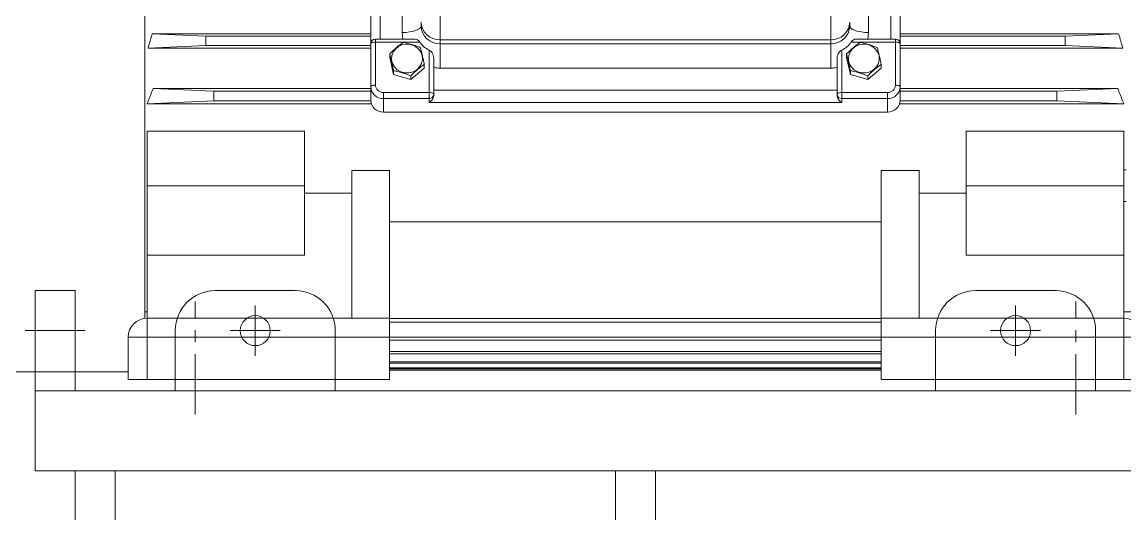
# Model space of a CAD drawing. Header units: millimetres. Extents: x -1229 to 6348, y -522 to 5252.
# Drawn here: x 616.6 to 966.6, y 1234.9 to 1390.9 of the extents above; entities that cross this region are included whole.
import ezdxf

# ---------------------------------------------------------------- set-up
doc = ezdxf.new("R2010")
doc.units = ezdxf.units.MM
doc.header["$LTSCALE"] = 25.4
doc.linetypes.add('CENTER', pattern=[2, 1.25, -0.25, 0.25, -0.25])
doc.linetypes.add('CENTERX2', pattern=[0.8, 0.5, -0.1, 0.1, -0.1])
doc.layers.add('Centerline', color=5, linetype='CENTERX2', lineweight=5)
doc.layers.add('CL', color=1, linetype='CENTER', lineweight=5)

# ---------------------------------------------------------------- blocks, each defined once
blk = doc.blocks.new('MC6-284_286TS FRONT VIEW')
at = {"linetype": 'Continuous', "lineweight": 5}
for p, q in [((-190.5, 31.75), (-190.5, 0)), ((-190.5, 31.75), (-177.8, 31.75)), ((-177.8, 31.75), (-177.8, 0)), ((-107.95, 31.75), (-133.35, 31.75)), ((107.95, 31.75), (133.35, 31.75)), ((-146.05, 19.05), (-146.05, 0)), ((-95.25, 0), (-95.25, 19.05)), ((95.25, 0), (95.25, 19.05)), ((146.05, 19.05), (146.05, 0)), ((-190.5, 0), (190.5, 0)), ((-190.5, -25.4), (-190.5, 0)), ((-177.8, 0), (-165.1, 0)), ((-190.5, -25.4), (190.5, -25.4)), ((-177.8, -25.4), (-177.8, -187.33)), ((-165.1, -187.33), (-165.1, -25.4)), ((-6.35, -25.4), (-6.35, -187.33)), ((6.35, -25.4), (6.35, -187.33))]:
    blk.add_line(p, q, dxfattribs=at)
for centre in [(-120.65, 19.05), (120.65, 19.05)]:
    blk.add_circle(centre, 4.76, dxfattribs=at)
for centre, start, end in [((-133.35, 19.05), 90, 180), ((-107.95, 19.05), 0, 90), ((107.95, 19.05), 90, 180), ((133.35, 19.05), 0, 90)]:
    blk.add_arc(centre, 12.7, start, end, dxfattribs=at)
at = {"layer": 'CL', "color": 5, "linetype": 'Continuous', "lineweight": 5}
for p, q in [((-120.65, 11.11), (-120.65, 26.99)), ((120.65, 11.11), (120.65, 26.99)), ((-193.67, 19.05), (-174.62, 19.05)), ((-112.71, 19.05), (-128.59, 19.05)), ((112.71, 19.05), (128.59, 19.05))]:
    blk.add_line(p, q, dxfattribs=at)
blk = doc.blocks.new('HHI 286TS FRONT VIEW')
at = {"color": 7, "linetype": 'Continuous', "lineweight": 5}
for p, q in [((-498.6, 180.2), (-498.6, -158.04)), ((-426.9, -70.94), (-426.9, 74.46)), ((-423.9, -69.44), (-423.9, 74.07)), ((-261.9, 74.07), (-261.9, -69.44)), ((-258.9, 74.46), (-258.9, -70.94)), ((-416.9, 68.51), (-416.9, -67.35)), ((-268.9, -67.35), (-268.9, 68.51)), ((-404.9, -69.69), (-404.9, -55.59)), ((-280.9, -55.59), (-280.9, -69.69)), ((-410.9, -64.05), (-410.9, -65.3)), ((-274.9, -65.3), (-274.9, -64.05)), ((-496.25, -67.73), (-479.24, -68.5)), ((-496.25, -67.73), (-426.9, -67.73)), ((-479.24, -71.5), (-479.24, -68.5)), ((-479.24, -68.5), (-426.9, -68.5)), ((-413.2, -69.44), (-425.4, -69.44)), ((-425.4, -70.43), (-425.4, -69.44)), ((-416.9, -67.35), (-416.67, -69.44)), ((-404.9, -69.69), (-280.9, -69.69)), ((-404.9, -70.94), (-404.9, -69.69)), ((-280.9, -69.69), (-280.9, -70.94)), ((-260.4, -69.44), (-272.57, -69.44)), ((-269.13, -69.44), (-268.9, -67.35)), ((-260.4, -69.44), (-260.4, -70.43)), ((-258.9, -67.73), (-189.55, -67.73)), ((-258.9, -68.5), (-206.56, -68.5)), ((-189.55, -67.73), (-206.56, -68.5)), ((-206.56, -68.5), (-206.56, -71.5)), ((-479.24, -71.5), (-497.59, -72.33)), ((-426.9, -72.33), (-497.59, -72.33)), ((-426.9, -71.5), (-479.24, -71.5)), ((-426.9, -84.56), (-426.9, -70.94)), ((-425.4, -84.05), (-425.4, -70.43)), ((-416.63, -70.43), (-425.4, -70.43)), ((-411.28, -70.43), (-416.49, -70.43)), ((-408.4, -86.4), (-408.4, -72.93)), ((-404.9, -70.94), (-280.9, -70.94)), ((-404.9, -70.94), (-404.9, -78.63)), ((-280.9, -78.63), (-280.9, -70.94)), ((-277.4, -86.4), (-277.4, -72.93)), ((-274.52, -70.43), (-271.63, -70.43)), ((-271.49, -70.43), (-260.4, -70.43)), ((-260.4, -70.43), (-260.4, -84.05)), ((-258.9, -70.94), (-258.9, -84.56)), ((-206.56, -71.5), (-258.9, -71.5)), ((-188.21, -72.33), (-258.9, -72.33)), ((-188.21, -72.33), (-206.56, -71.5)), ((-420.89, -75.34), (-420.89, -74.14)), ((-419.68, -80.64), (-420.89, -75.34)), ((-406.9, -86.91), (-406.9, -76.01)), ((-278.9, -76.01), (-278.9, -86.91)), ((-275.89, -75.34), (-275.89, -74.14)), ((-275.89, -75.34), (-274.68, -80.64)), ((-419.68, -80.64), (-419.68, -79.45)), ((-409.91, -78.67), (-414.19, -82.31)), ((-409.91, -78.67), (-409.91, -77.47)), ((-404.9, -78.63), (-280.9, -78.63)), ((-274.68, -79.45), (-274.68, -80.64)), ((-269.19, -82.31), (-264.91, -78.67)), ((-264.91, -77.47), (-264.91, -78.67)), ((-414.19, -82.31), (-419.68, -80.64)), ((-414.19, -82.31), (-414.19, -81.11)), ((-274.68, -80.64), (-269.19, -82.31)), ((-269.19, -81.11), (-269.19, -82.31)), ((-495.99, -85.12), (-476.67, -86)), ((-495.99, -85.12), (-426.9, -85.12)), ((-476.67, -89), (-476.67, -86)), ((-476.67, -86), (-426.9, -86)), ((-426.9, -88.84), (-426.9, -84.56)), ((-422.9, -86.4), (-422.9, -88.32)), ((-408.4, -86.4), (-422.9, -86.4)), ((-408.4, -86.91), (-408.4, -86.4)), ((-408.4, -88.32), (-408.4, -86.91)), ((-278.9, -85.67), (-406.9, -85.67)), ((-406.9, -87.22), (-406.9, -86.91)), ((-278.9, -87.22), (-278.9, -86.91)), ((-277.4, -86.91), (-277.4, -86.4)), ((-262.9, -86.4), (-277.4, -86.4)), ((-277.4, -86.91), (-277.4, -88.32)), ((-262.9, -86.4), (-262.9, -88.32)), ((-258.9, -84.56), (-258.9, -88.84)), ((-258.9, -85.12), (-189.81, -85.12)), ((-258.9, -86), (-209.13, -86)), ((-189.81, -85.12), (-209.13, -86)), ((-209.13, -86), (-209.13, -89)), ((-476.67, -89), (-497.88, -89.96)), ((-426.72, -89.96), (-497.88, -89.96)), ((-426.9, -89), (-476.67, -89)), ((-422.9, -88.32), (-408.4, -88.32)), ((-422.9, -92.6), (-422.9, -88.32)), ((-408.4, -88.32), (-408.4, -89.52)), ((-408.4, -89.52), (-277.4, -89.52)), ((-277.4, -88.32), (-262.9, -88.32)), ((-277.4, -89.52), (-277.4, -88.32)), ((-262.9, -88.32), (-262.9, -92.6)), ((-187.92, -89.96), (-259.08, -89.96)), ((-209.13, -89), (-258.9, -89)), ((-187.92, -89.96), (-209.13, -89)), ((-422.9, -92.6), (-262.9, -92.6)), ((-497.9, -98.67), (-447.9, -98.67)), ((-497.9, -98.67), (-497.9, -115.97)), ((-447.9, -115.97), (-447.9, -98.67)), ((-237.9, -98.67), (-187.9, -98.67)), ((-237.9, -115.97), (-237.9, -98.67)), ((-187.9, -98.67), (-187.9, -115.97)), ((-432.9, -111.18), (-420.9, -111.18)), ((-432.9, -158), (-432.9, -111.18)), ((-420.9, -111.18), (-420.9, -158)), ((-264.9, -111.18), (-252.9, -111.18)), ((-264.9, -111.18), (-264.9, -158)), ((-252.9, -158), (-252.9, -111.18)), ((-187.2, -110.97), (-187.9, -110.97)), ((-497.9, -115.97), (-447.9, -115.97)), ((-497.9, -138), (-497.9, -115.97)), ((-447.9, -138), (-447.9, -115.97)), ((-447.9, -118.29), (-432.9, -118.29)), ((-252.9, -118.29), (-237.9, -118.29)), ((-187.9, -115.97), (-237.9, -115.97)), ((-237.9, -115.97), (-237.9, -138)), ((-187.9, -115.97), (-187.9, -138)), ((-187.9, -120.97), (-187.2, -120.97)), ((-420.9, -127.45), (-264.9, -127.45)), ((-497.9, -138), (-447.9, -138)), ((-497.9, -158), (-497.9, -138)), ((-187.9, -138), (-237.9, -138)), ((-187.9, -138), (-187.9, -158)), ((-498.6, -156), (-497.9, -156)), ((-187.9, -156), (-183.2, -156)), ((-420.9, -158), (-497.9, -158)), ((-497.9, -158), (-497.9, -164)), ((-420.9, -158), (-420.9, -164)), ((-420.9, -158.06), (-264.9, -158.06)), ((-264.9, -159.29), (-420.9, -159.29)), ((-187.9, -158), (-264.9, -158)), ((-264.9, -164), (-264.9, -158)), ((-187.9, -164), (-187.9, -158)), ((-503.9, -177.42), (-503.9, -164)), ((-503.9, -164), (-497.9, -164)), ((-497.9, -164), (-497.9, -177.42)), ((-420.9, -164), (-497.9, -164)), ((-420.9, -164), (-420.9, -177.42)), ((-420.9, -164.01), (-264.9, -164.01)), ((-264.9, -164), (-187.9, -164)), ((-264.9, -177.42), (-264.9, -164)), ((-187.9, -177.42), (-187.9, -164)), ((-181.9, -164), (-187.9, -164)), ((-264.9, -164.97), (-420.9, -164.97)), ((-420.9, -168.56), (-264.9, -168.56)), ((-264.9, -169.27), (-420.9, -169.27)), ((-503.9, -175), (-621.6, -175)), ((-420.9, -171.8), (-264.9, -171.8)), ((-264.9, -172.26), (-420.9, -172.26)), ((-420.9, -173.77), (-264.9, -173.77)), ((-264.9, -174), (-420.9, -174)), ((-420.9, -174.49), (-264.9, -174.49)), ((-420.9, -174.5), (-264.9, -174.5)), ((-503.9, -177.42), (-497.9, -177.42)), ((-497.9, -177.42), (-420.9, -177.42)), ((-264.9, -177.42), (-187.9, -177.42)), ((-187.9, -177.42), (-181.9, -177.42))]:
    blk.add_line(p, q, dxfattribs=at)
at = {"color": 7, "linetype": 'Continuous', "lineweight": 5, "flags": 128}
for points in [[(-416.9, -67.35), (-415.73, -67.31), (-414.6, -67.19), (-413.57, -67.01), (-412.66, -66.75), (-411.91, -66.44), (-411.36, -66.08), (-411.02, -65.7), (-410.9, -65.3)], [(-274.9, -65.3), (-274.78, -65.7), (-274.44, -66.08), (-273.89, -66.44), (-273.14, -66.75), (-272.23, -67.01), (-271.2, -67.19), (-270.07, -67.31), (-268.9, -67.35)], [(-425.4, -70.43), (-425.69, -70.44), (-425.97, -70.46), (-426.23, -70.51), (-426.46, -70.58), (-426.65, -70.65), (-426.79, -70.74), (-426.87, -70.84), (-426.9, -70.94)], [(-415.4, -71.03), (-414.08, -71.2), (-412.85, -71.7), (-411.82, -72.49), (-411.05, -73.52), (-410.6, -74.7), (-410.51, -75.95), (-410.78, -77.18), (-411.4, -78.29), (-412.31, -79.21), (-413.45, -79.86), (-414.73, -80.2), (-416.07, -80.2), (-417.35, -79.86), (-418.49, -79.21), (-419.4, -78.29), (-420.02, -77.18), (-420.29, -75.95), (-420.2, -74.7), (-419.75, -73.52), (-418.98, -72.49), (-417.95, -71.7), (-416.72, -71.2), (-415.4, -71.03)], [(-270.4, -71.03), (-269.08, -71.2), (-267.85, -71.7), (-266.82, -72.49), (-266.05, -73.52), (-265.6, -74.7), (-265.51, -75.95), (-265.78, -77.18), (-266.4, -78.29), (-267.31, -79.21), (-268.45, -79.86), (-269.73, -80.2), (-271.07, -80.2), (-272.35, -79.86), (-273.49, -79.21), (-274.4, -78.29), (-275.02, -77.18), (-275.29, -75.95), (-275.2, -74.7), (-274.75, -73.52), (-273.98, -72.49), (-272.95, -71.7), (-271.72, -71.2), (-270.4, -71.03)], [(-258.9, -70.94), (-258.93, -70.84), (-259.01, -70.74), (-259.15, -70.65), (-259.34, -70.58), (-259.57, -70.51), (-259.83, -70.46), (-260.11, -70.44), (-260.4, -70.43)], [(-426.9, -84.56), (-426.87, -84.46), (-426.79, -84.37), (-426.65, -84.28), (-426.46, -84.2), (-426.23, -84.14), (-425.97, -84.09), (-425.69, -84.06), (-425.4, -84.05)], [(-406.9, -86.91), (-406.93, -86.81), (-407.01, -86.72), (-407.15, -86.63), (-407.34, -86.55), (-407.57, -86.49), (-407.83, -86.44), (-408.11, -86.41), (-408.4, -86.4)], [(-277.4, -86.4), (-277.69, -86.41), (-277.97, -86.44), (-278.23, -86.49), (-278.46, -86.55), (-278.65, -86.63), (-278.79, -86.72), (-278.87, -86.81), (-278.9, -86.91)], [(-260.4, -84.05), (-260.11, -84.06), (-259.83, -84.09), (-259.57, -84.14), (-259.34, -84.2), (-259.15, -84.28), (-259.01, -84.37), (-258.93, -84.46), (-258.9, -84.56)]]:
    blk.add_lwpolyline(points, dxfattribs=at)
at = {"color": 7, "linetype": 'Continuous', "lineweight": 5}
for centre, radius, start, end in [((-405.08, -63.86), 5.83, 181.8363, 271.7255), ((-405.08, -65.11), 5.83, 181.8363, 271.7255), ((-280.72, -63.86), 5.83, 268.2745, 358.1637), ((-280.72, -65.11), 5.83, 268.2745, 358.1637), ((-425.4, -70.94), 1.5, 90, 180), ((-260.4, -70.94), 1.5, 0, 90), ((-405.17, -66.31), 7.37, 213.9666, 243.9672), ((-280.63, -66.31), 7.37, 296.0328, 326.0334), ((-423.02, -84.44), 3.89, 181.8361, 271.7255), ((-408.36, -86.87), 1.46, 268.2747, 358.1638), ((-277.44, -86.87), 1.46, 181.8362, 271.7253), ((-262.78, -84.44), 3.89, 268.2745, 358.1639), ((-423.02, -88.72), 3.89, 181.8363, 271.7253), ((-262.78, -88.72), 3.89, 268.2747, 358.1637), ((-497.9, -164), 6, 90, 180), ((-187.9, -164), 6, 0, 90)]:
    blk.add_arc(centre, radius, start, end, dxfattribs=at)
for points, knots in [([(-497.59, -72.33), (-497.5, -72.03), (-497.32, -71.42), (-497.04, -70.5), (-496.78, -69.58), (-496.51, -68.65), (-496.34, -68.04), (-496.25, -67.73)], [0, 0, 0, 0, 0.200776, 0.401161, 0.601159, 0.800772, 1, 1, 1, 1]), ([(-411.28, -70.43), (-411.43, -70.24), (-411.75, -69.84), (-412.39, -69.49), (-412.92, -69.47), (-413.2, -69.46)], [0, 0, 0, 0, 0.286719, 0.624872, 1, 1, 1, 1]), ([(-272.57, -69.48), (-272.7, -69.46), (-273.13, -69.42), (-273.68, -69.62), (-274.2, -69.99), (-274.44, -70.31), (-274.52, -70.43)], [0, 0, 0, 0, 0.1648565, 0.5327121, 0.8334086, 1, 1, 1, 1]), ([(-189.55, -67.73), (-189.46, -68.04), (-189.29, -68.65), (-189.02, -69.58), (-188.76, -70.5), (-188.48, -71.42), (-188.3, -72.03), (-188.21, -72.33)], [0, 0, 0, 0, 0.199228, 0.398841, 0.598839, 0.799224, 1, 1, 1, 1]), ([(-420.89, -74.14), (-420.13, -73.41), (-418.7, -72.05), (-417.27, -70.99), (-416.61, -70.5)], [0, 0, 0, 0, 0.534747, 1, 1, 1, 1]), ([(-416.61, -70.5), (-415.71, -70.68), (-414.8, -70.9), (-413.64, -71.25), (-413.4, -71.33), (-412.94, -71.48), (-412.71, -71.56), (-412.02, -71.81), (-411.57, -71.99), (-411.12, -72.17)], [0, 0, 0, 0, 0.5, 0.5, 0.625, 0.625, 0.75, 0.75, 1, 1, 1, 1]), ([(-411.12, -72.17), (-410.92, -72.94), (-410.72, -73.76), (-410.46, -74.89), (-410.41, -75.12), (-410.31, -75.58), (-410.26, -75.81), (-410.1, -76.52), (-410, -76.99), (-409.91, -77.47)], [0, 0, 0, 0, 0.5, 0.5, 0.625, 0.625, 0.75, 0.75, 1, 1, 1, 1]), ([(-406.9, -76.01), (-406.9, -75.7), (-406.91, -75.4), (-406.98, -74.95), (-407.01, -74.81), (-407.08, -74.52), (-407.13, -74.38), (-407.25, -74.1), (-407.32, -73.97), (-407.48, -73.72), (-407.57, -73.6), (-407.88, -73.26), (-408.13, -73.07), (-408.4, -72.93)], [0, 0, 0, 0, 0.25, 0.25, 0.375, 0.375, 0.5, 0.5, 0.625, 0.625, 0.75, 0.75, 1, 1, 1, 1]), ([(-277.4, -72.93), (-277.54, -73), (-277.67, -73.08), (-277.91, -73.27), (-278.02, -73.37), (-278.33, -73.71), (-278.49, -73.96), (-278.72, -74.51), (-278.8, -74.8), (-278.89, -75.4), (-278.9, -75.7), (-278.9, -76.01)], [0, 0, 0, 0, 0.125, 0.125, 0.25, 0.25, 0.5, 0.5, 0.75, 0.75, 1, 1, 1, 1]), ([(-275.89, -74.14), (-275.13, -73.41), (-273.7, -72.05), (-272.27, -70.99), (-271.61, -70.5)], [0, 0, 0, 0, 0.5347464, 1, 1, 1, 1]), ([(-271.61, -70.5), (-270.71, -70.68), (-269.8, -70.9), (-268.64, -71.25), (-268.4, -71.33), (-267.94, -71.48), (-267.71, -71.56), (-267.02, -71.81), (-266.57, -71.99), (-266.12, -72.17)], [0, 0, 0, 0, 0.5, 0.5, 0.625, 0.625, 0.75, 0.75, 1, 1, 1, 1]), ([(-266.12, -72.17), (-265.92, -72.94), (-265.72, -73.76), (-265.46, -74.89), (-265.41, -75.12), (-265.31, -75.58), (-265.26, -75.81), (-265.1, -76.52), (-265, -76.99), (-264.91, -77.47)], [0, 0, 0, 0, 0.5, 0.5, 0.625, 0.625, 0.75, 0.75, 1, 1, 1, 1]), ([(-419.68, -79.45), (-419.88, -78.49), (-420.08, -77.55), (-420.34, -76.42), (-420.39, -76.2), (-420.49, -75.76), (-420.54, -75.55), (-420.7, -74.93), (-420.8, -74.53), (-420.89, -74.14)], [0, 0, 0, 0, 0.5, 0.5, 0.625, 0.625, 0.75, 0.75, 1, 1, 1, 1]), ([(-406.9, -78.47), (-406.9, -78.07), (-406.9, -77.67), (-406.9, -76.85), (-406.9, -76.43), (-406.9, -76.01)], [0, 0, 0, 0, 0.5, 0.5, 1, 1, 1, 1]), ([(-278.9, -76.01), (-278.9, -76.43), (-278.9, -76.84), (-278.9, -77.66), (-278.9, -78.07), (-278.9, -78.47)], [0, 0, 0, 0, 0.5, 0.5, 1, 1, 1, 1]), ([(-274.68, -79.45), (-274.88, -78.49), (-275.08, -77.55), (-275.34, -76.42), (-275.39, -76.2), (-275.49, -75.76), (-275.54, -75.55), (-275.7, -74.93), (-275.8, -74.53), (-275.89, -74.14)], [0, 0, 0, 0, 0.5, 0.5, 0.625, 0.625, 0.75, 0.75, 1, 1, 1, 1]), ([(-414.19, -81.11), (-415.09, -80.75), (-416, -80.41), (-417.16, -80.06), (-417.4, -79.99), (-417.86, -79.86), (-418.09, -79.8), (-418.78, -79.63), (-419.23, -79.54), (-419.68, -79.45)], [0, 0, 0, 0, 0.5, 0.5, 0.625, 0.625, 0.75, 0.75, 1, 1, 1, 1]), ([(-409.91, -77.47), (-410.6, -77.98), (-411.31, -78.52), (-412.22, -79.29), (-412.41, -79.45), (-412.77, -79.77), (-412.95, -79.93), (-413.49, -80.43), (-413.84, -80.77), (-414.19, -81.11)], [0, 0, 0, 0, 0.5, 0.5, 0.625, 0.625, 0.75, 0.75, 1, 1, 1, 1]), ([(-269.19, -81.11), (-270.09, -80.75), (-271, -80.41), (-272.16, -80.06), (-272.4, -79.99), (-272.86, -79.86), (-273.09, -79.8), (-273.78, -79.63), (-274.23, -79.54), (-274.68, -79.45)], [0, 0, 0, 0, 0.5, 0.5, 0.625, 0.625, 0.75, 0.75, 1, 1, 1, 1]), ([(-264.91, -77.47), (-265.6, -77.98), (-266.31, -78.52), (-267.22, -79.29), (-267.41, -79.45), (-267.77, -79.77), (-267.95, -79.93), (-268.49, -80.43), (-268.84, -80.77), (-269.19, -81.11)], [0, 0, 0, 0, 0.5, 0.5, 0.625, 0.625, 0.75, 0.75, 1, 1, 1, 1]), ([(-497.88, -89.96), (-497.75, -89.64), (-497.49, -89), (-497.11, -88.04), (-496.73, -87.07), (-496.36, -86.1), (-496.11, -85.45), (-495.99, -85.12)], [0, 0, 0, 0, 0.2010999, 0.4016477, 0.6016456, 0.8010957, 1, 1, 1, 1]), ([(-422.9, -86.4), (-423.56, -86.4), (-424.2, -86.15), (-425.14, -85.27), (-425.4, -84.67), (-425.4, -84.05)], [0, 0, 0, 0, 0.5, 0.5, 1, 1, 1, 1]), ([(-406.9, -87.22), (-406.9, -87.37), (-406.92, -87.51), (-406.97, -87.78), (-407.01, -87.92), (-407.16, -88.29), (-407.29, -88.51), (-407.57, -88.89), (-407.73, -89.06), (-407.98, -89.26), (-408.06, -89.32), (-408.23, -89.43), (-408.32, -89.48), (-408.4, -89.52)], [0, 0, 0, 0, 0.125, 0.125, 0.25, 0.25, 0.5, 0.5, 0.75, 0.75, 0.875, 0.875, 1, 1, 1, 1]), ([(-278.9, -87.22), (-278.9, -87.37), (-278.88, -87.51), (-278.83, -87.78), (-278.79, -87.92), (-278.64, -88.29), (-278.51, -88.51), (-278.23, -88.89), (-278.07, -89.06), (-277.82, -89.26), (-277.74, -89.32), (-277.57, -89.43), (-277.48, -89.48), (-277.4, -89.52)], [0, 0, 0, 0, 0.125, 0.125, 0.25, 0.25, 0.5, 0.5, 0.75, 0.75, 0.875, 0.875, 1, 1, 1, 1]), ([(-260.4, -84.05), (-260.4, -84.67), (-260.66, -85.27), (-261.6, -86.15), (-262.24, -86.4), (-262.9, -86.4)], [0, 0, 0, 0, 0.5, 0.5, 1, 1, 1, 1]), ([(-189.81, -85.12), (-189.69, -85.45), (-189.44, -86.1), (-189.07, -87.07), (-188.69, -88.04), (-188.31, -89), (-188.05, -89.64), (-187.92, -89.96)], [0, 0, 0, 0, 0.198904, 0.398354, 0.598352, 0.7989, 1, 1, 1, 1])]:
    blk.add_open_spline(points, degree=3, knots=knots, dxfattribs=at)
for points in [[(-406.9, -78.47), (-406.24, -78.57), (-405.57, -78.63), (-404.9, -78.63)], [(-280.9, -78.63), (-280.23, -78.63), (-279.56, -78.57), (-278.9, -78.47)]]:
    blk.add_open_spline(points, degree=3, dxfattribs=at)
at = {"layer": 'Centerline', "lineweight": 5, "ltscale": 1.5}
for p, q in [((-482.65, -188.49), (-482.65, -152.7)), ((-203.15, -188.49), (-203.15, -152.7))]:
    blk.add_line(p, q, dxfattribs=at)

msp = doc.modelspace()

# ---------------------------------------------------------------- block references
at = {"color": 7, "lineweight": 5}
msp.add_blockref('HHI 286TS FRONT VIEW', (1154.121, 1454.966), dxfattribs=at)
at = {"color": 7, "lineweight": 5, "ltscale": 3}
msp.add_blockref('MC6-284_286TS FRONT VIEW', (811.221, 1273.99), dxfattribs=at)

doc.saveas('drawing.dxf')
